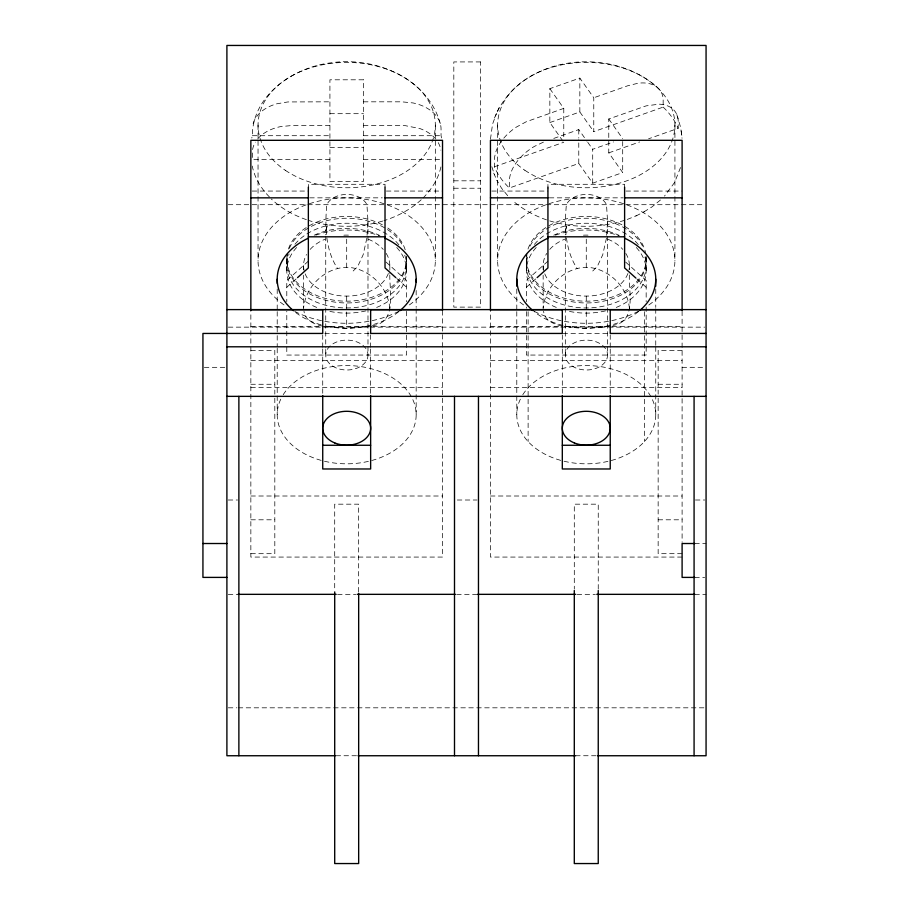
<?xml version="1.0" encoding="UTF-8"?>
<svg xmlns="http://www.w3.org/2000/svg" width="909" height="909" viewBox="0 0 909 909"><rect width="100%" height="100%" fill="white"/><g stroke="black" fill="none" stroke-linecap="round" stroke-linejoin="round"><path stroke-width="0.68" stroke-dasharray="4.54 3.41" d="M490.462 139.225L492.53 124.226L496.405 113.625M367.054 235.317L367.986 221.194L366.929 204.695A21.123 14.93 0 0 0 346.863 194.424A21.123 14.93 0 0 0 326.797 204.695C324.808 226.261 325.342 249.952 337.603 268.632M606.633 235.317L607.564 221.194L606.508 204.695A21.123 14.93 0 0 0 586.441 194.424A21.123 14.93 0 0 0 566.375 204.695C564.387 226.261 564.921 249.952 577.192 268.632M389.813 274.961C389.45 292.016 397.244 322.865 372.122 325.763M629.392 274.961C628.392 291.471 637.198 321.741 612.984 325.399M440.274 123.556C427.582 78.026 374.906 56.244 331.035 62.823C293.914 67.118 252.407 95.059 252.338 135.702A95.831 67.766 0 0 0 251.804 138.054M366.861 238.147L363.146 254.781L357.703 266.473L351.488 272.677M606.451 238.147L602.735 254.781L597.293 266.473L591.066 272.677M440.91 166.938C438.308 179.243 431.071 190.106 422.219 198.855M326.047 230.17L327.558 224.523L325.74 230.579L325.74 234.817M565.625 230.17L567.136 224.523L565.318 230.579L565.318 234.817M680.489 167.563L674.603 182.459L664.468 196.128M253.134 123.544L254.1 120.931A38.712 27.372 0 0 1 259.099 113.693A37.724 26.668 0 0 1 266.882 107.819A39.235 27.747 0 0 1 276.768 103.808L287.858 101.944L329.922 101.819M497.234 111.818C525.607 54.585 611.439 46.529 657.139 87.241M494.416 118.068L499.166 107.523M660.457 199.991L651.878 206.991L643.311 212.24M308.356 261.156L286.789 280.517L286.789 301.686M286.789 287.289L297.573 277.609M547.934 261.156L526.379 280.517L526.379 301.686M526.379 287.289L537.151 277.609M421.185 199.753C410.663 209.581 397.563 216.251 383.962 220.705M627.244 219.467L636.857 215.501M635.891 216.001L644.424 211.672M543.434 142.122L534.424 146.394A39.348 24.884 -35.3 0 0 522.368 155.541L519.8 158.223A38.417 24.293 -35.3 0 0 513.608 166.802A37.769 23.884 -35.3 0 0 509.381 181.232L509.381 188.004L578.772 163.472L578.772 139.475M562.955 141.1L549.843 122.556L549.843 88.673L579.84 78.072L593.77 97.763L593.77 131.646L663.161 107.114L663.161 100.342A37.769 23.884 -35.3 0 0 658.945 88.9A38.417 24.293 -35.3 0 0 652.742 84.707L650.174 83.844A39.348 24.884 -35.3 0 0 638.118 83.219L627.96 85.685L593.77 97.763M549.843 88.673L563.773 108.376L526.152 121.795L516.232 127.169A39.235 24.816 -35.3 0 0 507.392 134.305A37.724 23.861 -35.3 0 0 500.427 142.633A38.712 24.486 -35.3 0 0 495.95 151.462L494.553 157.234L494.382 166.79A95.831 67.766 0 0 0 509.381 188.004M549.843 122.556L579.84 111.955L579.84 78.072M553.786 138.418L578.772 129.589L586.964 141.179M578.772 163.472L592.702 183.175L622.699 172.562L608.769 152.86L608.769 118.977L646.14 105.876L659.116 104.16A38.871 24.577 -35.3 0 1 667.831 105.967A38.383 24.304 -35.5 0 1 672.421 108.671A38.076 24.088 -35.2 0 1 675.682 112.398A37.814 23.918 -34.9 0 1 678.228 121.533L678.159 128.328L648.606 138.782M494.382 166.79L563.773 142.258M592.702 183.175L592.702 149.292L613.575 141.906M608.769 152.86L639.618 141.963M624.699 220.262C587.668 232.147 543.752 226.761 513.46 201.366M382.689 221.057C358.816 228.204 332.842 227.966 309.049 220.592M370.838 326.115L346.693 328.285L325.002 326.524M610.428 326.115L586.271 328.285L563.353 326.32M389.813 308.401C388.12 286.767 368.531 267.712 346.693 267.303C324.831 267.7 305.265 286.778 303.561 308.412L303.561 275.268M629.392 308.401C627.699 286.767 608.121 267.712 586.271 267.303C564.409 267.7 544.855 286.778 543.15 308.412L543.15 275.268M363.464 101.819L401.687 101.819L413.038 102.944A39.348 27.815 0 0 1 426.514 107.841L429.389 109.603A38.417 27.168 0 0 1 436.32 116A37.769 26.702 0 0 1 441.047 128.93L441.047 135.702A95.831 67.766 0 0 1 441.626 138.316M329.922 113.682L363.464 113.682M329.922 125.533L291.687 125.533L280.336 126.669A39.348 27.827 0 0 0 266.86 131.555L263.985 133.316A38.417 27.168 0 0 0 257.69 138.929M363.464 125.533L405.232 125.647L419.742 128.51A38.871 27.486 0 0 1 429.491 133.407A38.383 27.202 -0.2 0 1 434.616 137.736A38.076 26.929 0 0 1 436.65 140.122M252.338 135.702L329.922 135.702M363.464 135.702L441.047 135.702M329.922 147.565L363.464 147.565M329.922 159.416L252.338 159.416L252.338 152.644A37.769 26.702 0 0 1 255.384 142.134M363.464 159.416L441.047 159.416M453.818 180.811L480.634 180.811M453.818 188.231L480.634 188.231M252.225 191.06L308.356 191.06M386.393 191.06L442.524 191.06M491.803 191.06L547.934 191.06M625.971 191.06L682.102 191.06M309.719 197.844L382.28 197.844M549.309 197.844L623.233 197.844M228.284 204.695L704.68 204.695M250.85 326.592L371.531 326.592M372.951 326.592L442.524 326.592M490.44 326.592L562.841 326.592M564.262 326.592L682.102 326.592M228.318 327.149L368.656 327.149M370.077 327.149L704.645 327.149M324.786 333.364L369.963 333.364M563.001 333.364L609.541 333.364M250.85 350.385L274.813 350.385L274.813 394.154M682.102 350.385L658.15 350.385L658.15 394.154M250.85 360.475L442.524 360.475M490.44 360.475L682.102 360.475M204.343 367.327L225.489 367.327M682.102 367.327L704.657 367.327M250.85 384.268L274.813 384.268M658.15 384.268L682.102 384.268M250.85 387.654L442.524 387.654M490.44 387.654L682.102 387.654M250.85 496.007L442.524 496.007M490.44 496.007L682.102 496.007M228.227 500.007L237.544 500.007M457.318 500.007L477.055 500.007M695.419 500.007L704.736 500.007M250.85 519.8L274.813 519.8M658.15 519.8L682.102 519.8M694.783 543.514L706.066 543.514M250.85 553.683L274.813 553.683L274.813 395.563M682.102 553.683L658.15 553.683L658.15 395.563M682.102 557.069L490.44 557.069L490.44 310.708M694.783 577.397L704.657 577.397M228.295 594.338L238.101 594.338M337.58 594.338L355.794 594.338M456.67 594.338L477.691 594.338M577.158 594.338L595.372 594.338M694.851 594.338L706.066 594.338M228.318 707.816L236.817 707.816M238.238 707.816L704.645 707.816M336.057 755.743L357.317 755.743M575.636 755.743L596.906 755.743M562.126 326.126C554.251 324.502 544.377 320.377 543.582 311.208M322.536 326.126C314.662 324.502 304.788 320.377 303.992 311.208M306.401 219.648C293.482 215.217 281.29 208.377 271.302 199.003M625.631 262.076L646.163 280.517L646.163 301.686M636.925 278.995L646.163 287.289M385.995 262.042L406.584 280.517L406.584 301.686M396.779 278.495L406.584 287.289M269.45 196.98C261.019 188.527 254.645 177.812 252.248 166.052M507.711 195.73L501.552 188.208L496.916 180.277M608.769 118.977L622.699 138.679M579.84 111.955L593.77 131.646M587.782 142.338L592.702 149.292M491.849 166.688L494.473 174.835M493.723 173.165L497.632 181.891M676.807 114.534L680.682 127.521L682.034 138.282M681.795 135.373L680.682 127.521M682.102 311.151L682.102 542.389M674.921 125.078L674.921 260.599M655.753 289.039L655.753 307.39M655.753 308.799L655.753 331.387M655.753 332.808L655.753 345.511M655.753 346.92L655.753 414.686M646.163 258.826L646.163 270.768M646.163 307.049L646.163 355.055L526.379 355.055L526.379 307.049M644.424 311.685L644.424 334.273M644.424 335.682L644.424 441.569M629.392 265.598L629.392 269.621M624.608 186.993L624.608 184.288L547.934 184.288L547.934 189.708M622.699 141.509L622.699 172.562M610.234 334.864L610.234 347.852M610.234 348.976L610.234 394.438M607.564 221.194L607.564 234.817M607.564 236.238L607.564 345.147M607.564 346.556L607.564 355.055A21.123 14.93 0 0 1 575.886 367.997A21.123 14.93 0 0 1 575.886 342.125A21.123 14.93 0 0 1 607.564 355.055M598.247 589.066L598.247 504.177L574.295 504.177L574.295 589.066M586.271 239.135L586.271 267.303M586.271 296.095L586.271 328.285M578.772 129.589L578.772 138.054M565.318 236.238L565.318 347.977M565.318 349.397L565.318 355.055M563.773 108.376L563.773 138.02M562.307 334.864L562.307 347.852M562.307 348.976L562.307 394.438M543.15 265.598L543.15 269.746M528.118 311.685L528.118 334.273M528.118 335.682L528.118 441.569M526.379 258.826L526.379 270.768M516.789 289.039L516.789 310.219M516.789 311.628L516.789 334.217M516.789 335.626L516.789 346.92M516.789 348.329L516.789 414.686M497.621 125.078L497.621 260.599M442.524 310.708L442.524 557.069L250.85 557.069L250.85 311.151M435.331 125.078L435.331 260.599M416.163 290.448L416.163 307.39M416.163 308.799L416.163 331.387M416.163 332.808L416.163 345.511M416.163 346.92L416.163 414.686M406.584 258.826L406.584 270.768M406.584 311.287L406.584 355.055L286.789 355.055L286.789 311.287M389.813 265.598L389.813 273.632M385.018 186.993L385.018 184.288L308.356 184.288L308.356 189.708M370.645 334.864L370.645 347.852M370.645 348.976L370.645 394.438M367.986 221.194L367.986 234.817M367.986 236.238L367.986 345.147M367.986 346.556L367.986 355.055A21.123 14.93 0 0 1 336.296 367.997A21.123 14.93 0 0 1 336.296 342.125A21.123 14.93 0 0 1 367.986 355.055M358.669 591.895L358.669 504.177L334.705 504.177L334.705 590.486M346.693 239.135L346.693 267.303M346.693 296.095L346.693 328.285M325.74 236.238L325.74 347.977M325.74 349.397L325.74 355.055M322.729 334.864L322.729 347.852M322.729 348.976L322.729 394.438M303.561 265.598L303.561 269.746M286.789 258.826L286.789 270.768M277.211 289.039L277.211 310.219M277.211 311.628L277.211 334.217M277.211 335.626L277.211 346.92M277.211 348.329L277.211 414.686M258.042 125.078L258.042 260.599M638.652 311.435A69.482 49.131 0 0 1 533.89 311.435M555.365 235.158A69.482 49.131 0 0 1 619.745 236.113M522.8 394.699A69.482 49.131 0 0 1 641.39 384.78A69.482 49.131 0 0 1 597.133 463.215A69.482 49.131 0 0 1 520.777 398.278M625.801 253.406A43.121 30.497 0 0 1 629.028 269.587M627.926 273.495A43.121 30.497 0 0 1 572.022 294.38A43.121 30.497 0 0 1 546.741 253.406M549.752 249.384A43.121 30.497 0 0 1 564.705 239.192M583.464 235.17A43.121 30.497 0 0 1 589.077 235.17M607.837 239.192A43.121 30.497 0 0 1 622.79 249.384M398.858 311.605A69.482 49.131 0 0 1 325.217 325.877M321.116 324.843A69.482 49.131 0 0 1 294.516 311.605M315.787 235.158A69.482 49.131 0 0 1 380.167 236.101M283.21 394.699A69.482 49.131 0 0 1 401.812 384.78A69.482 49.131 0 0 1 357.555 463.215A69.482 49.131 0 0 1 281.199 398.278M386.211 253.406A43.121 30.497 0 0 1 389.654 268.257M388.348 273.495A43.121 30.497 0 0 1 333.205 294.573A43.121 30.497 0 0 1 306.538 254.463M310.162 249.384A43.121 30.497 0 0 1 325.127 239.192M343.875 235.17A43.121 30.497 0 0 1 349.499 235.17M368.247 239.192A43.121 30.497 0 0 1 383.212 249.384M404.766 255.259A59.892 42.348 0 0 1 345.727 307.946A59.892 42.348 0 0 1 289.107 253.952M294.948 244.26A59.892 42.348 0 0 1 348.215 223.262A59.892 42.348 0 0 1 399.892 246.146M406.482 256.361A59.892 42.348 0 0 1 344.943 301.163A59.892 42.348 0 0 1 287.199 253.906M288.403 249.055A59.892 42.348 0 0 1 382.45 224.853M387.791 228.023A59.892 42.348 0 0 1 405.948 252.691M438.218 142.622A37.814 26.691 0.4 0 1 440.865 150.19M663.161 107.114A95.831 67.766 0 0 1 678.159 128.328M644.924 257.042A59.892 42.348 0 0 1 586.271 307.958A59.892 42.348 0 0 1 527.618 257.042M534.401 244.43A59.892 42.348 0 0 1 588.009 223.273A59.892 42.348 0 0 1 639.8 246.6M646.06 256.361A59.892 42.348 0 0 1 584.532 301.163A59.892 42.348 0 0 1 526.777 253.906M527.993 249.055A59.892 42.348 0 0 1 588.884 216.512A59.892 42.348 0 0 1 645.538 252.691M284.006 304.924A88.65 62.687 0 0 1 284.006 216.274A88.65 62.687 0 0 1 409.368 216.274A88.65 62.687 0 0 1 409.368 304.924M398.949 311.23A88.65 62.687 0 0 1 294.425 311.23M396.733 247.498A59.892 42.348 0 0 1 376.633 307.447M365.941 310.867A59.892 42.348 0 0 1 329.922 311.423M316.741 307.447A59.892 42.348 0 0 1 296.641 247.498M314.196 235.192A59.892 42.348 0 0 1 379.178 235.192M406.357 256.906A59.892 42.348 0 0 1 344.943 302.936A59.892 42.348 0 0 1 287.426 254.463M289.312 248.452A59.892 42.348 0 0 1 344.943 218.262A59.892 42.348 0 0 1 402.971 246.112M523.584 304.924A88.65 62.687 0 0 1 524.311 215.774A88.65 62.687 0 0 1 650.367 217.308A88.65 62.687 0 0 1 646.765 306.413M638.527 311.23A88.65 62.687 0 0 1 534.015 311.23M636.311 247.498A59.892 42.348 0 0 1 616.222 307.447M605.53 310.867A59.892 42.348 0 0 1 569.511 311.423M556.319 307.447A59.892 42.348 0 0 1 536.23 247.498M553.774 235.192A59.892 42.348 0 0 1 618.768 235.192M645.935 256.906A59.892 42.348 0 0 1 584.532 302.936A59.892 42.348 0 0 1 527.004 254.463M529.981 246.112A59.892 42.348 0 0 1 586.271 218.251A59.892 42.348 0 0 1 642.549 246.112M480.634 61.926L453.818 61.926L453.818 307.117L480.634 307.117L480.634 61.926M363.464 79.799L329.922 79.799L329.922 181.448L363.464 181.448L363.464 79.799M285.278 170.278A88.65 62.687 0 0 0 432.752 140.077A88.65 62.687 0 0 0 322.025 64.869A88.65 62.687 0 0 0 285.278 170.278M524.868 170.278A88.65 62.687 0 0 0 672.342 140.077A88.65 62.687 0 0 0 561.603 64.869A88.65 62.687 0 0 0 524.868 170.278"/><path stroke-width="1.36" d="M297.573 277.609L308.356 267.939L308.356 187.049M537.151 277.609L547.934 267.939L547.934 187.049M250.85 197.844L308.356 197.844M385.018 197.844L442.524 197.844M490.44 197.844L547.934 197.844M624.608 197.844L682.102 197.844M308.356 236.806L385.018 236.806M547.934 236.806L624.608 236.806M226.898 309.605L706.066 309.605M250.85 309.73L322.729 309.73L322.729 333.444L202.934 333.444L202.934 577.397L226.898 577.397M442.524 309.73L370.645 309.73L370.645 333.444L562.307 333.444L562.307 309.73L490.44 309.73M682.102 309.73L610.234 309.73L610.234 333.444L706.066 333.444M226.898 346.795L706.066 346.795M226.898 396.358L706.066 396.358M322.729 445.262L370.645 445.262M562.307 445.262L610.234 445.262M202.934 543.514L226.898 543.514M694.783 543.514L682.102 543.514L682.102 577.397L694.783 577.397M238.101 594.338L336.182 594.338M357.192 594.338L455.273 594.338M477.691 594.338L575.761 594.338M596.781 594.338L694.851 594.338M335.341 755.743L226.898 755.743L226.898 45.45L706.066 45.45L706.066 755.743L597.622 755.743M358.032 755.743L575.636 755.743M635.902 278.074L624.608 267.939L624.608 187.049M395.801 277.609L385.018 267.939L385.018 187.049M694.078 396.358L694.078 755.743M682.102 310.333L682.102 140.316L490.44 140.316L490.44 310.333M655.753 279.154L655.753 286.21M610.234 395.563L610.234 468.976L562.307 468.976L562.307 395.563M598.247 590.486L598.247 863.55L574.295 863.55L574.295 590.486M516.789 279.154L516.789 286.21M478.464 396.358L478.464 755.743M454.5 396.358L454.5 755.743M442.524 310.333L442.524 140.316L250.85 140.316L250.85 310.333M416.163 279.154L416.163 281.983M370.645 395.563L370.645 468.976L322.729 468.976L322.729 395.563M358.669 593.316L358.669 863.55L334.705 863.55L334.705 591.895M277.211 279.154L277.211 283.392M238.874 396.358L238.874 755.743M624.71 238.226A69.482 49.131 0 0 1 639.697 310.571M532.856 310.571A69.482 49.131 0 0 1 547.832 238.238M385.132 238.226A69.482 49.131 0 0 1 399.915 310.73M293.459 310.73A69.482 49.131 0 0 1 308.242 238.226M574.295 442.91A23.964 16.941 0 0 0 610.234 428.241A23.964 16.941 0 0 0 574.295 413.561A23.964 16.941 0 0 0 574.295 442.91M334.705 442.91A23.964 16.941 0 0 0 370.645 428.241A23.964 16.941 0 0 0 334.705 413.561A23.964 16.941 0 0 0 334.705 442.91"/></g></svg>
